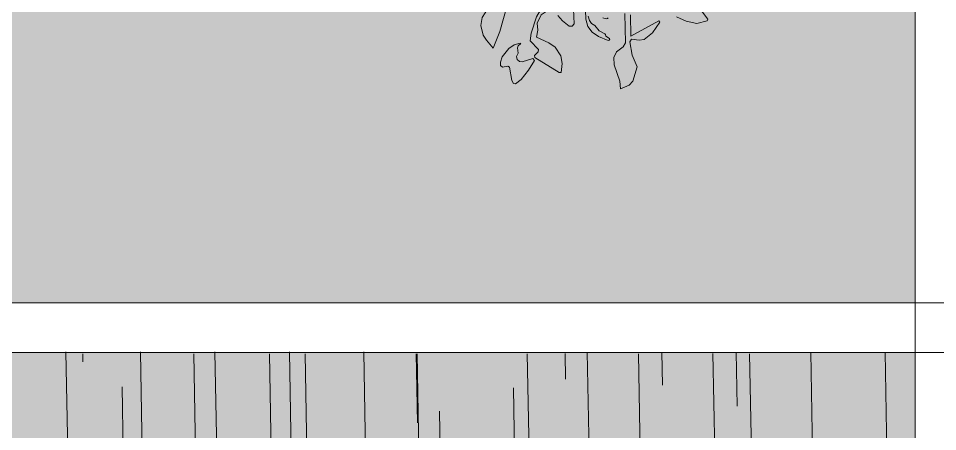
# Model space of a CAD drawing. Header units: millimetres. Extents: x 0 to 1313252738, y -131 to 560100888.
# Drawn here: x 1312636926 to 1312638775, y 560044753 to 560045585 of the extents above; entities that cross this region are included whole.
import ezdxf

# ---------------------------------------------------------------- set-up
doc = ezdxf.new("R2010")
doc.units = ezdxf.units.MM
doc.layers.get('0').update_dxf_attribs({"lineweight": 0})
for name, color, linetype, lineweight in [('003間仕切り', 7, 'Continuous', 13), ('009床', 7, 'Continuous', 5), ('010植栽', 92, 'Continuous', 0), ('棚(木)', 7, 'Continuous', 0)]:
    doc.layers.add(name, color=color, linetype=linetype, lineweight=lineweight)

# ---------------------------------------------------------------- blocks, each defined once
blk = doc.blocks.new('樹木平面（CAD素材.com）5dde948b')
at = {"color": 0, "linetype": 'ByBlock', "lineweight": -2}
for points in [[(-137.3269380988313, -426.1179349551012), (-135.9934015134604, -455.4557398331493), (-139.5272734646823, -460.389825199003), (-145.6615417573666, -459.9897642233932), (-159.3969685866359, -449.5215020282716), (-168.7317246841958, -438.9198861746131)], [(-33.55183112727173, -434.7162690837299), (-32.53671718098121, -493.9989235472203), (-37.30775272855317, -501.5107667497854), (-50.70725681961267, -511.6619062127124), (-55.6813151564529, -523.2342052004482), (-55.27211019732567, -537.8352725882828), (-44.156612485418, -571.1817657239958), (-42.32940738209072, -586.2562078264417), (-25.12322599243271, -579.2519215970223), (-17.50987139523568, -571.0294986320522), (-9.28744843027016, -541.7942169788244), (-19.18480940661902, -518.8018860952957), (-23.90508925688118, -492.0028779131699), (-20.25067905022661, -486.064461327358), (-5.176236947783763, -488.1962006145727), (4.873391120516317, -486.9780638790212), (21.47050414239857, -473.2740256040711), (36.54494624484869, -452.4134340077567), (34.71774114152139, -449.5203592608227), (-21.77334996966601, -479.9737776496017), (-22.53468542938572, -437.6435260891988)], [(70.34824065638895, -441.4502033877965), (89.38162714937424, -450.4339618124864), (111.0035542054138, -454.6974403869153), (131.7118787097824, -449.2158250769348), (133.2345496292218, -445.8659490541694), (118.0078404348278, -426.5280283772948)], [(-67.5848405965553, -443.1962742753221), (-69.02855820906188, -444.8806114899111), (-71.46483168016493, -445.2716183432981), (-78.32249033956396, -443.1962742753221)], [(-107.557771992786, -440.1885292492697), (-104.9109563698621, -448.9711447253426), (-101.0309652862597, -454.8964024266651), (-93.9026095745103, -458.8365484107939), (-85.4809235015673, -469.6042756040615), (-74.29211200464852, -475.2889137033003), (-72.78823949162687, -476.7927862163264), (-71.85583853354547, -480.2817704465474), (-64.81771517258676, -485.2746271897935), (-63.73492696320682, -486.5378801007355), (-65.0282573244076, -488.5530692681904), (-67.55476314629414, -488.7936888702747), (-87.13518326589474, -480.9133969020181), (-99.37670552192505, -472.4315559285505), (-108.0690886472184, -460.7013503269472), (-112.4904738355144, -446.0536320500718), (-112.7912483381187, -428.007161893759)]]:
    blk.add_lwpolyline(points, dxfattribs=at)
for points in [[(-285.3756124717511, -471.0628422743284), (-270.1857973040715, -418.7423678078653), (-257.3588422735811, -407.2656185700602), (-261.0719082034593, -401.1896925029873), (-283.7753685693133, -399.0893723810356), (-290.1763441790718, -395.2887931127434), (-306.7788746668775, -401.5897534785962), (-308.6791643010183, -404.5902107956695), (-302.2781886912671, -421.7928327468894), (-308.9792100327286, -423.6931223810357), (-321.081054544924, -442.696018722499), (-323.6814508863863, -458.6984577468897), (-318.8807191790729, -478.5014760395724), (-312.2797130815125, -488.6030156737192), (-298.8776703985823, -504.1428841950601)], [(-214.5178259757922, -523.1784121176656), (-166.1984021322605, -553.7333419010738), (-161.6303893739423, -553.7333419010738), (-160.006207059876, -535.2582680785476), (-162.6455033202328, -520.1330702787877), (-173.7102453348234, -502.5715990079252), (-186.5006810581144, -493.7401076751789), (-211.4724841369134, -482.2693200820722), (-209.1377220604372, -468.3622590178633), (-210.3558587959887, -454.2521751643959), (-202.133435831016, -437.5027950505669), (-190.2566026593959, -429.2803720855963), (-188.1248633721807, -425.1184049057965), (-190.7641596325447, -422.5806200400651), (-204.1636637236043, -428.8743265070793), (-211.5739955315403, -441.2587166518497), (-222.2326919676161, -474.2499199063599), (-224.2629198601971, -489.9841860738961), (-207.7165625356319, -507.3426345555008), (-208.3256309034077, -511.809135919188), (-215.2284057381948, -519.219467727124)], [(-215.6746329104171, -529.1270503369641), (-227.6755355643654, -548.8428189827368), (-242.2029440402003, -567.7916126468658), (-253.8880334664173, -576.5441506726778), (-257.5424436730646, -575.8222918664255), (-260.8810406519879, -569.7316081886697), (-265.6182390680151, -542.7521353049805), (-268.911719871543, -540.3609780092692), (-279.6493696145517, -542.4363220772452), (-283.6647092243329, -539.3233059752815), (-284.2061033290192, -532.4656473158825), (-280.7772739993197, -521.8633460990477), (-267.3777699082602, -505.035012678285), (-256.2791907621249, -497.5908437388061), (-244.2782881081766, -494.4327114614507), (-242.7443381448938, -494.9289893907493), (-248.4740924195175, -500.0722333852986), (-249.872693856636, -503.907108293516), (-248.1131630163982, -514.5996418611315), (-251.7675732230455, -521.5024166959215), (-250.0982747335911, -527.0517062689881), (-245.7220057206832, -531.2023944049402), (-240.3531808491789, -531.9693693865834), (-218.6071843108184, -525.5628724810922)]]:
    blk.add_lwpolyline(points, close=True, dxfattribs=at)

msp = doc.modelspace()

# ---------------------------------------------------------------- hatches: boundary and pattern name
at = {"layer": '009床', "transparency": 33554664}
h = msp.add_hatch(color=8, dxfattribs=at)
h.dxf.hatch_style = 1
h.paths.add_polyline_path([(1312638729.125972, 560046712.233134), (1312631354.125972, 560046712.233134), (1312631354.125972, 560045012.233134), (1312638729.125972, 560045012.233134)])
h.paths.add_polyline_path([(1312631354.125972, 560046712.233134), (1312631254.125972, 560046712.233134), (1312631254.125972, 560045012.233134), (1312631354.125972, 560045012.233134)])
at = {"layer": '009床', "true_color": 0x8e5f01, "transparency": 33554687}
h = msp.add_hatch(dxfattribs=at)
h.set_pattern_fill('AR-RROOF', color=46, scale=8.799999999999997, angle=91)
h.set_pattern_definition([(90.99999999999994, (68091.55091500282, -10975.83522522449), (-232.0680729724521, 487.7681431201229), [3352.8, -447.0399999999998, 1117.6, -223.5199999999999]), (90.99999999999994, (67974.61965728263, -10680.54938359552), (-293.3353606855426, -228.6742361308824), [670.5599999999998, -73.76159999999999, 1341.12, -167.64]), (90.99999999999994, (67899.63737076122, -10867.40806441765), (-170.0205928819892, 1159.513331006857), [1788.159999999999, -312.928, 894.0799999999997, -223.5199999999999])])
h.paths.add_polyline_path([(1312638729.125972, 560044912.233134), (1312631354.125972, 560044912.233134), (1312631354.125972, 560042010.7331394), (1312631829.125973, 560042010.7331394), (1312631829.125972, 560041777.233134), (1312631829.125972, 560041550.7331368), (1312635001.625972, 560041550.7331368), (1312636875.125972, 560041550.7331368), (1312636875.125972, 560041550.7331392), (1312636905.125972, 560041550.7331392), (1312638174.125972, 560041550.7331392), (1312638174.125972, 560042010.733134), (1312638729.125972, 560042010.733134)])
at = {"layer": '棚(木)', "true_color": 0xe6c6a8, "transparency": 33554556}
h = msp.add_hatch(color=9, dxfattribs=at)
h.dxf.hatch_style = 1
h.paths.add_polyline_path([(1312638729.125972, 560044912.233134), (1312631354.125972, 560044912.233134), (1312631354.125972, 560042010.7331394), (1312631829.125973, 560042010.7331394), (1312631829.125972, 560041777.233134), (1312631829.125972, 560041550.7331368), (1312635001.625972, 560041550.7331368), (1312636875.125972, 560041550.7331368), (1312636875.125972, 560041550.7331392), (1312636905.125972, 560041550.7331392), (1312638174.125972, 560041550.7331392), (1312638174.125972, 560042010.733134), (1312638729.125972, 560042010.733134)])
h.paths.add_polyline_path([(1312631354.125972, 560044912.233134), (1312631254.125972, 560044912.233134), (1312631254.125972, 560042010.7331394), (1312631354.125972, 560042010.7331394)])

# ---------------------------------------------------------------- linework, layer by layer
at = {"layer": '003間仕切り'}
for p, q in [((1312638729.125972, 560046712.233134), (1312638729.125972, 560044912.233134)), ((1312638729.125972, 560046712.233134), (1312638729.125972, 560042010.733134)), ((1312638729.125972, 560046712.233134), (1312638729.125972, 560044912.233134)), ((1312646354.125972, 560045012.233134), (1312631254.125972, 560045012.233134)), ((1312646354.125972, 560044912.233134), (1312631254.125972, 560044912.233134))]:
    msp.add_line(p, q, dxfattribs=at)

# ---------------------------------------------------------------- block references
at = {"layer": '010植栽'}
msp.add_blockref('樹木平面（CAD素材.com）5dde948b', (1312638179.371082, 560046029.0914091), dxfattribs=at)

doc.saveas('drawing.dxf')
